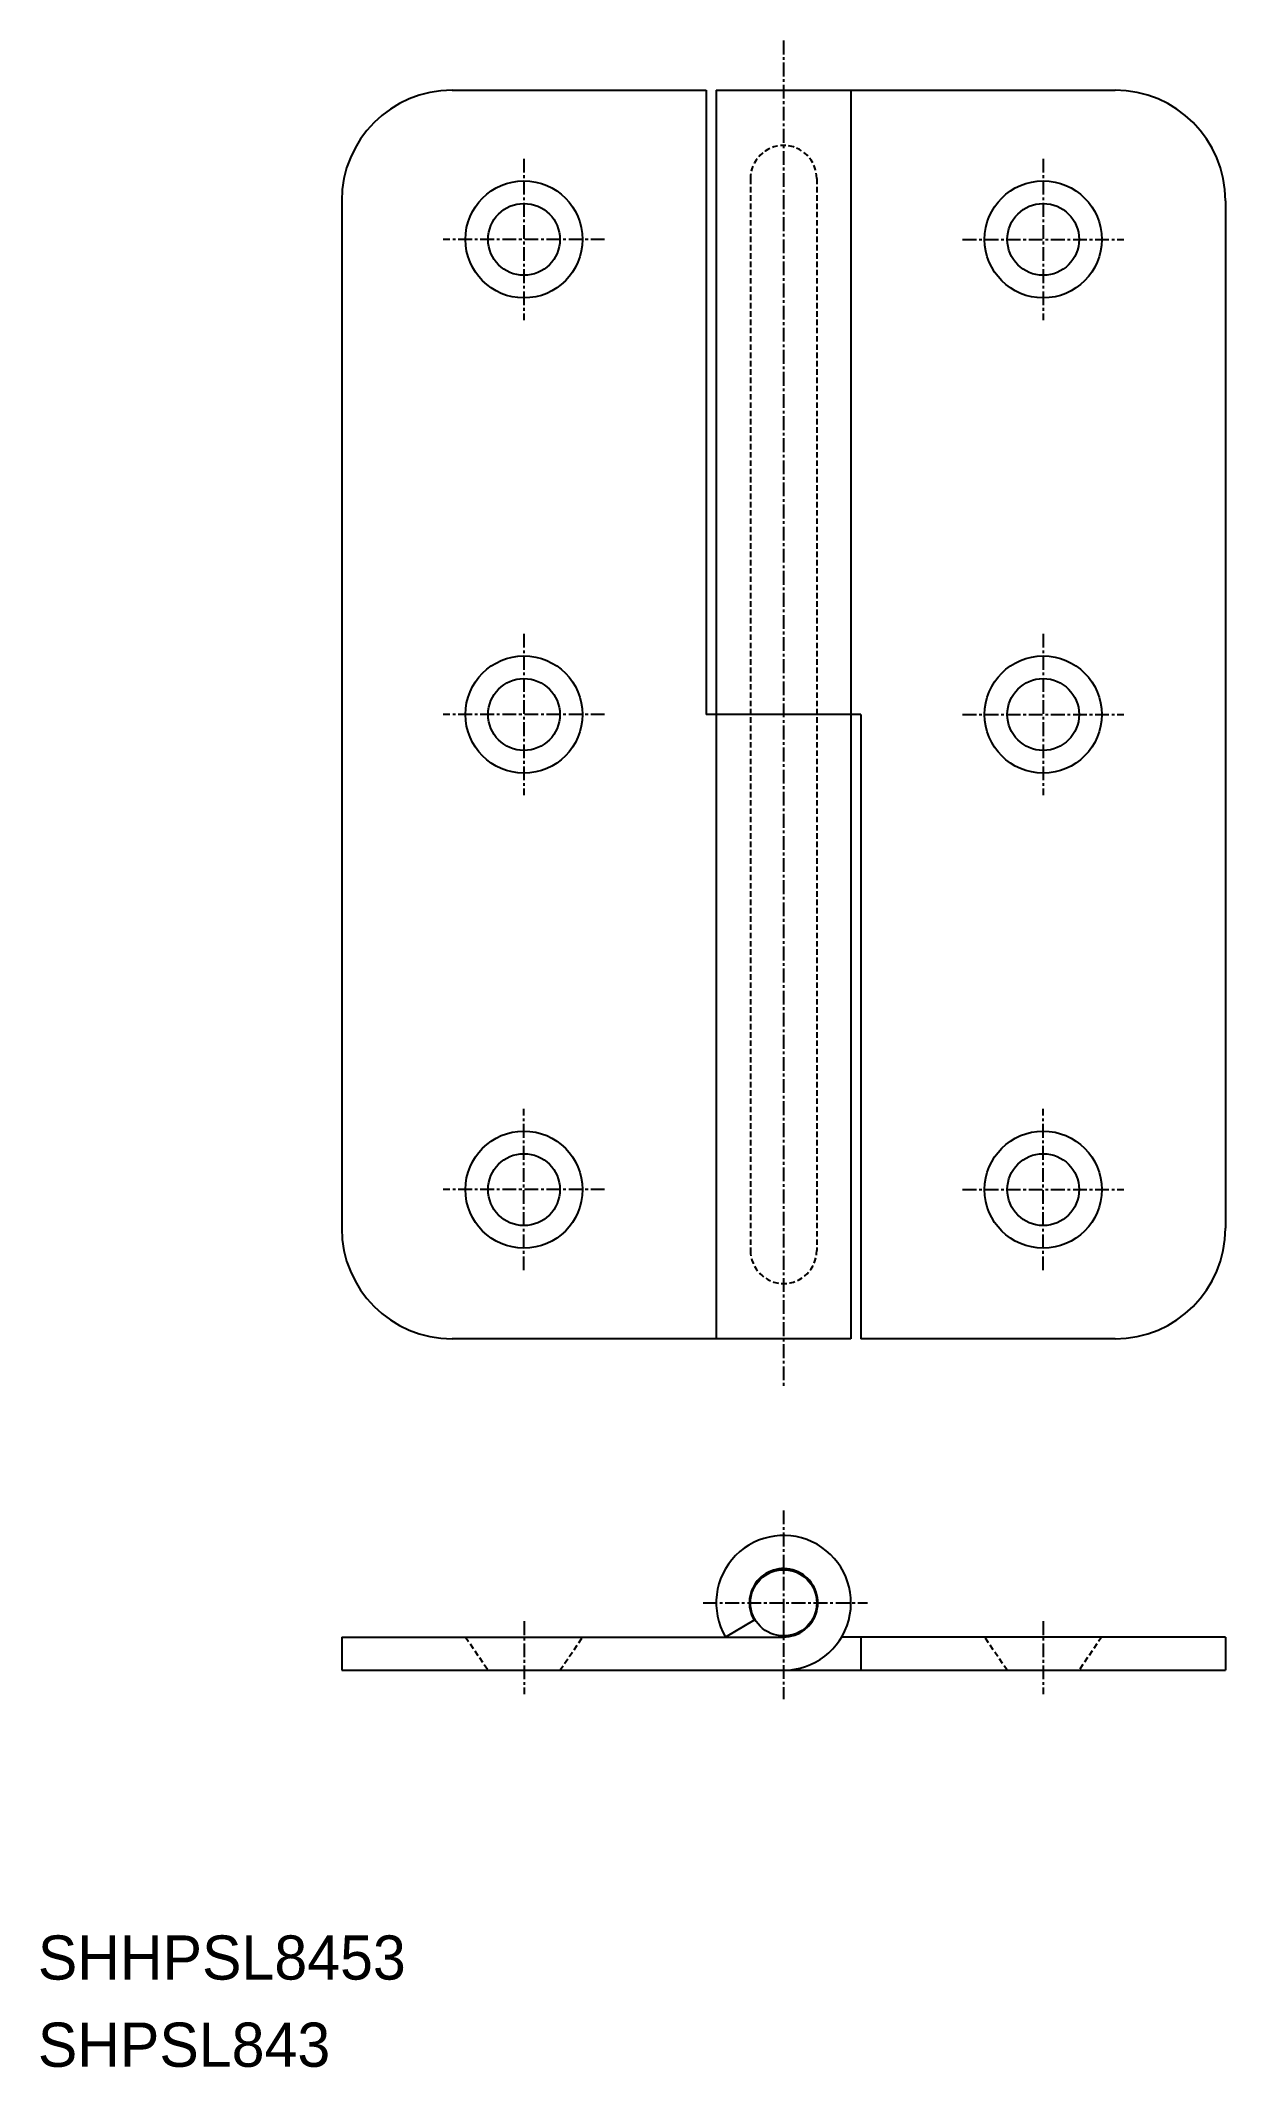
# Model space of a CAD drawing. Extents: x -16116 to -16009, y 328 to 511.
import ezdxf

# ---------------------------------------------------------------- set-up
doc = ezdxf.new("R2010")
doc.units = 0
doc.linetypes.add('CENTER', pattern=[2, 1.25, -0.25, 0.25, -0.25])
doc.linetypes.add('DASHED', pattern=[0.75, 0.5, -0.25])
doc.layers.get('0').update_dxf_attribs({"linetype": 'CONTINUOUS'})
doc.layers.add('CENTER', color=1, linetype='CENTER')

msp = doc.modelspace()

# ---------------------------------------------------------------- linework, layer by layer
at = {"color": 7, "linetype": 'CONTINUOUS'}
for p, q in [((-16079.07, 506.81), (-16056.07, 506.81)), ((-16056.07, 506.81), (-16056.07, 450.31)), ((-16055.17, 506.81), (-16055.17, 393.81)), ((-16055.17, 506.81), (-16019.07, 506.81)), ((-16042.97, 506.81), (-16042.97, 393.81)), ((-16089.07, 496.81), (-16089.07, 403.81)), ((-16009.07, 496.81), (-16009.07, 403.81)), ((-16042.07, 450.31), (-16056.07, 450.31)), ((-16042.07, 450.31), (-16042.07, 393.81)), ((-16042.97, 393.81), (-16079.07, 393.81)), ((-16019.07, 393.81), (-16042.07, 393.81)), ((-16051.74, 368.33), (-16054.33, 366.81)), ((-16089.07, 366.81), (-16089.07, 363.81)), ((-16089.07, 366.81), (-16049.07, 366.81)), ((-16042.07, 366.81), (-16043.82, 366.81)), ((-16042.07, 366.81), (-16042.07, 363.81)), ((-16009.07, 366.81), (-16042.07, 366.81)), ((-16009.07, 366.81), (-16009.07, 363.81)), ((-16089.07, 363.81), (-16042.07, 363.81)), ((-16042.07, 363.81), (-16009.07, 363.81))]:
    msp.add_line(p, q, dxfattribs=at)
at = {"color": 3, "linetype": 'DASHED'}
for p, q in [((-16052.07, 498.81), (-16052.07, 401.81)), ((-16046.07, 498.81), (-16046.07, 401.81)), ((-16077.86, 366.81), (-16075.81, 363.81)), ((-16069.31, 363.81), (-16067.26, 366.81)), ((-16028.83, 363.81), (-16030.88, 366.81)), ((-16020.28, 366.81), (-16022.33, 363.81))]:
    msp.add_line(p, q, dxfattribs=at)
at = {"color": 7, "linetype": 'CONTINUOUS'}
for centre, radius in [((-16072.57, 493.31), 5.3), ((-16025.57, 493.31), 5.3), ((-16072.57, 493.31), 3.25), ((-16025.57, 493.31), 3.25), ((-16072.57, 450.31), 5.3), ((-16025.57, 450.31), 5.3), ((-16072.57, 450.31), 3.25), ((-16025.57, 450.31), 3.25), ((-16072.57, 407.31), 5.3), ((-16025.57, 407.31), 5.3), ((-16072.57, 407.31), 3.25), ((-16025.57, 407.31), 3.25), ((-16049.07, 369.91), 3)]:
    msp.add_circle(centre, radius, dxfattribs=at)
for centre, radius, start, end in [((-16079.07, 496.81), 10, 90, 180), ((-16019.07, 496.81), 10, 0, 90), ((-16079.07, 403.81), 10, 180, 270), ((-16019.07, 403.81), 10, 270, 0), ((-16049.07, 369.91), 6.1, 270, 210.5438), ((-16049.07, 369.91), 3.1, 270, 210.5438)]:
    msp.add_arc(centre, radius, start, end, dxfattribs=at)
at = {"color": 3, "linetype": 'DASHED'}
for centre, start, end in [((-16049.07, 498.81), 0, 180), ((-16049.07, 401.81), 180, 0)]:
    msp.add_arc(centre, 3, start, end, dxfattribs=at)
at = {"layer": 'CENTER', "color": 1, "linetype": 'CENTER'}
for p, q in [((-16049.07, 511.31), (-16049.07, 389.31)), ((-16072.57, 500.61), (-16072.57, 486.01)), ((-16025.57, 500.61), (-16025.57, 486.01)), ((-16065.27, 493.31), (-16079.87, 493.31)), ((-16032.87, 493.31), (-16018.27, 493.31)), ((-16072.57, 457.61), (-16072.57, 443.01)), ((-16025.57, 457.61), (-16025.57, 443.01)), ((-16065.27, 450.31), (-16079.87, 450.31)), ((-16032.87, 450.31), (-16018.27, 450.31)), ((-16072.57, 400.01), (-16072.57, 414.61)), ((-16025.57, 400.01), (-16025.57, 414.61)), ((-16065.27, 407.31), (-16079.87, 407.31)), ((-16032.87, 407.31), (-16018.27, 407.31)), ((-16049.07, 378.27), (-16049.07, 361.18)), ((-16056.35, 369.91), (-16041.47, 369.91)), ((-16072.56, 368.24), (-16072.56, 361.64)), ((-16025.58, 368.24), (-16025.58, 361.64))]:
    msp.add_line(p, q, dxfattribs=at)

# ---------------------------------------------------------------- texts
at = {"color": 7, "linetype": 'CONTINUOUS'}
for s, p in [('SHHPSL8453', (-16116.57, 335.81)), ('SHPSL843', (-16116.57, 327.92))]:
    msp.add_text(s, height=4, dxfattribs=at).set_placement(p)

doc.saveas('drawing.dxf')
